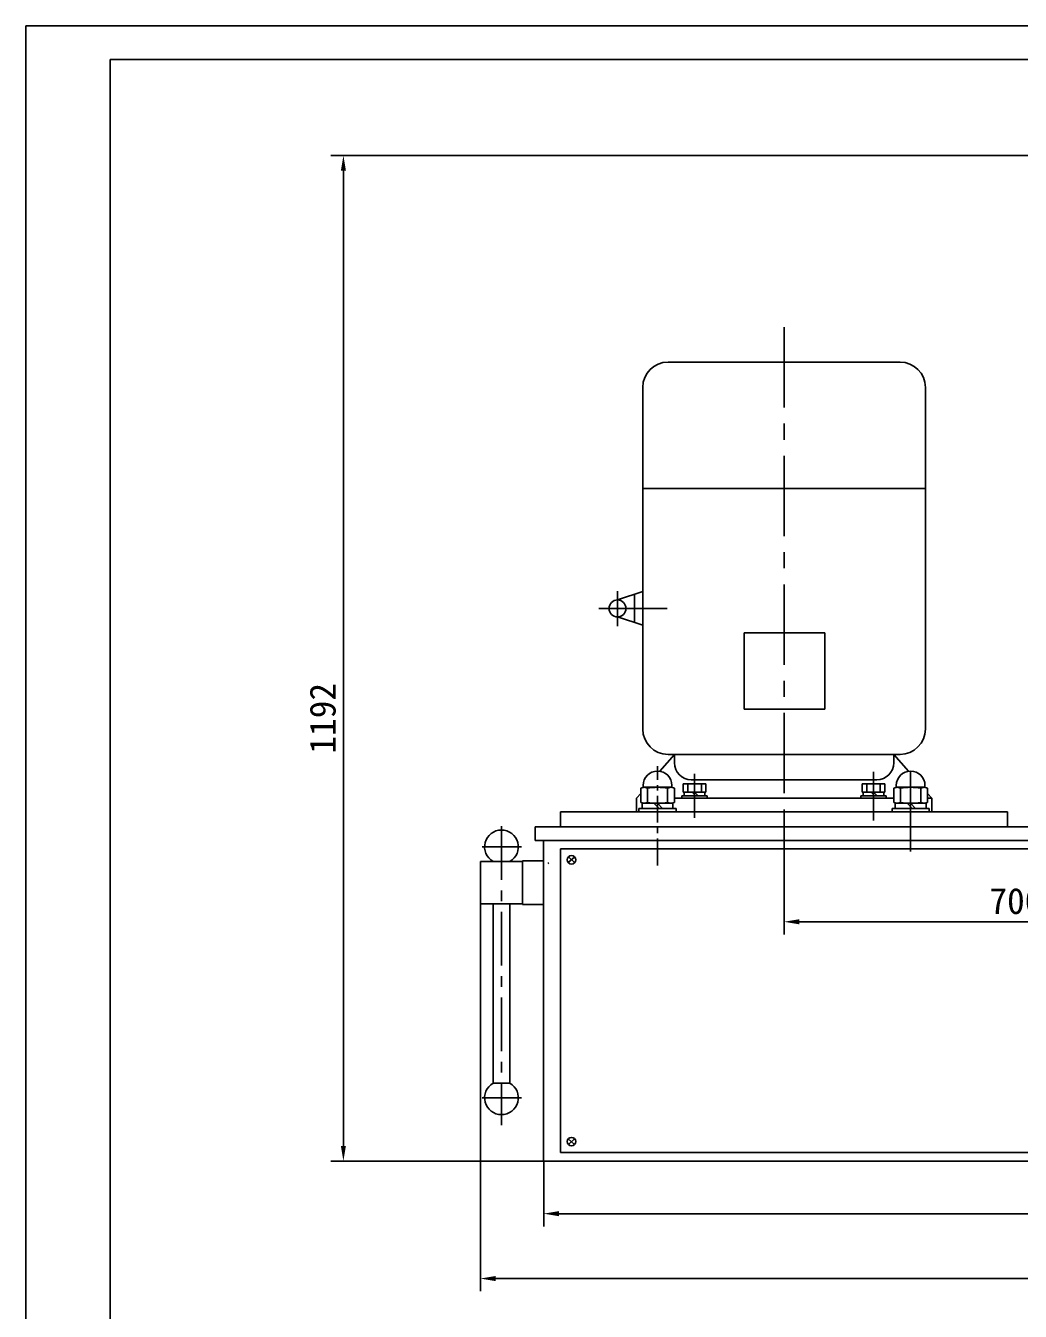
# Model space of a CAD drawing. Extents: x -2754 to 610, y -1664 to 712.
# Drawn here: x -2754 to -1576, y -812 to 712 of the extents above; entities that cross this region are included whole.
import ezdxf

# ---------------------------------------------------------------- set-up
doc = ezdxf.new("R2010")
doc.units = 0
doc.linetypes.add('CENTER', pattern=[50.8, 31.75, -6.35, 6.35, -6.35])
doc.layers.get('0').update_dxf_attribs({"linetype": 'CONTINUOUS'})
doc.layers.get('DEFPOINTS').update_dxf_attribs({"linetype": 'CONTINUOUS'})
doc.layers.add('PART', color=3, linetype='CONTINUOUS')
doc.layers.add('SMPEN_THICK', color=7, linetype='CONTINUOUS')
doc.styles.get("Standard").update_dxf_attribs({"font": '', "height": 30.8})
doc.styles.get('Standard').set_extended_font_data('SimSun')
doc.dimstyles.get("Standard").update_dxf_attribs({"dimscale": 5, "dimtxt": 4.5, "dimasz": 5.5, "dimexe": 4.25, "dimexo": 0.625, "dimgap": 2.2, "dimtad": 1, "dimdec": 4, "dimlfac": -1, "dimdsep": 46, "dimlunit": 6, "dimtxsty": 'Standard', "dimcen": 2.5, "dimclrd": 2, "dimclre": 2, "dimclrt": 2, "dimadec": 0, "dimazin": 0, "dimtfac": 1, "dimtdec": 4, "dimtmove": 0, "dimatfit": 3, "dimfxl": 1, "dimtolj": 1, "dimtzin": 0, "dimarcsym": 0})

# ---------------------------------------------------------------- blocks, each defined once
blk = doc.blocks.new('*D3')
at = {"color": 2, "lineweight": -2, "transparency": 16777216}
for p, q in [((-2140.5, -633.9), (-2140.5, -711.3)), ((-960.5, -633.9), (-960.5, -711.3)), ((-2122.5, -696.3), (-978.5, -696.3))]:
    blk.add_line(p, q, dxfattribs=at)
at = {"color": 2, "transparency": 16777216}
for points in [[(-2122.5, -693.3), (-2122.5, -699.3), (-2140.5, -696.3)], [(-978.5, -693.3), (-978.5, -699.3), (-960.5, -696.3)]]:
    blk.add_solid(points, dxfattribs=at)
at = {"layer": 'DEFPOINTS', "color": 0, "transparency": 16777216}
for p in [(-2140.5, -633.9), (-960.5, -633.9), (-960.5, -696.3)]:
    blk.add_point(p, dxfattribs=at)
at = {"color": 2, "transparency": 16777216, "insert": (-1382.5, -671.9), "char_height": 30.8, "attachment_point": 5}
blk.add_mtext('\\A1;1180', dxfattribs=at)
blk = doc.blocks.new('*D4')
at = {"color": 2, "linetype": 'ByBlock', "transparency": 16777216}
for p, q in [((-1855.5, -219.9), (-1855.5, -365.3)), ((-1155.5, -253.9), (-1155.5, -365.3)), ((-1173.5, -350.3), (-1837.5, -350.3))]:
    blk.add_line(p, q, dxfattribs=at)
for points in [[(-1837.5, -347.3), (-1837.5, -353.3), (-1855.5, -350.3)], [(-1173.5, -347.3), (-1173.5, -353.3), (-1155.5, -350.3)]]:
    blk.add_solid(points, dxfattribs=at)
at = {"layer": 'DEFPOINTS', "color": 0, "linetype": 'ByBlock', "transparency": 16777216}
for p in [(-1855.5, -219.9), (-1155.5, -253.9), (-1855.5, -350.3)]:
    blk.add_point(p, dxfattribs=at)
at = {"color": 2, "linetype": 'ByBlock', "transparency": 16777216, "insert": (-1580.7, -325.9), "char_height": 30.8, "attachment_point": 5}
blk.add_mtext('\\A1;700', dxfattribs=at)
blk = doc.blocks.new('*D5')
at = {"color": 2, "lineweight": -2, "transparency": 16777216}
for p, q in [((-989.2, 558), (-2392.9, 558)), ((-2377.9, 540), (-2377.9, -615.9)), ((-2140.5, -633.9), (-2392.9, -633.9))]:
    blk.add_line(p, q, dxfattribs=at)
at = {"color": 2, "transparency": 16777216}
for points in [[(-2380.9, 540), (-2374.9, 540), (-2377.9, 558)], [(-2380.9, -615.9), (-2374.9, -615.9), (-2377.9, -633.9)]]:
    blk.add_solid(points, dxfattribs=at)
at = {"layer": 'DEFPOINTS', "color": 0, "transparency": 16777216}
for p in [(-989.2, 558), (-2377.9, -633.9), (-2140.5, -633.9)]:
    blk.add_point(p, dxfattribs=at)
at = {"color": 2, "transparency": 16777216, "insert": (-2402.3, -109.1), "char_height": 30.8, "attachment_point": 5, "rotation": 90}
blk.add_mtext('\\A1;1192', dxfattribs=at)
blk = doc.blocks.new('*D8')
at = {"color": 2, "lineweight": -2, "transparency": 16777216}
for p, q in [((-171.4, 39.1), (-171.4, -788.2)), ((-2215.5, -328.9), (-2215.5, -788.2)), ((-189.4, -773.2), (-2197.5, -773.2))]:
    blk.add_line(p, q, dxfattribs=at)
at = {"color": 2, "transparency": 16777216}
for points in [[(-2197.5, -770.2), (-2197.5, -776.2), (-2215.5, -773.2)], [(-189.4, -770.2), (-189.4, -776.2), (-171.4, -773.2)]]:
    blk.add_solid(points, dxfattribs=at)
at = {"layer": 'DEFPOINTS', "color": 0, "transparency": 16777216}
for p in [(-171.4, 39.1), (-2215.5, -328.9), (-2215.5, -773.2)]:
    blk.add_point(p, dxfattribs=at)
at = {"color": 2, "transparency": 16777216, "insert": (-1217.5, -748.8), "char_height": 30.8, "attachment_point": 5}
blk.add_mtext('\\A1;2044', dxfattribs=at)

msp = doc.modelspace()

# ---------------------------------------------------------------- linework, layer by layer
at = {"color": 6}
for q in [(609.50936, 711.83857), (-2754.49064, -1664.16143)]:
    msp.add_line((-2754.49064, 711.83857), q, dxfattribs=at)
at = {"color": 4}
for p, q in [((-2654.49064, 671.83857), (-2654.49064, -1624.16143)), ((-2654.49064, 671.83857), (569.50936, 671.83857)), ((-1900.51477, -253.87997), (-2150.51477, -253.87997)), ((-2140.51477, -253.87997), (-2140.51477, -633.87997)), ((-1354.51477, -253.87997), (-1756.51477, -253.87997)), ((-2120.51477, -263.87997), (-2120.51477, -593.87997)), ((-1425.51477, -263.87997), (-2120.51477, -263.87997)), ((-2103.78643, -273.57518), (-2111.36626, -280.0684)), ((-2111.18154, -273.34777), (-2103.79316, -280.21907)), ((-2215.51477, -278.87997), (-2215.51477, -328.87997)), ((-2165.51477, -278.87997), (-2215.51477, -278.87997)), ((-2140.51477, -277.87997), (-2165.51477, -277.87997)), ((-2165.51477, -277.87997), (-2165.51477, -329.87997)), ((-2165.51477, -328.87997), (-2215.51477, -328.87997)), ((-2200.51477, -328.87997), (-2200.51477, -541.55946)), ((-2180.51477, -328.87997), (-2180.51477, -541.55946)), ((-2140.51477, -329.87997), (-2165.51477, -329.87997)), ((-2200.51477, -541.55946), (-2180.51477, -541.55946)), ((-2120.51477, -593.87997), (-2120.51477, -623.87997)), ((-2103.78643, -614.18476), (-2111.36626, -607.69154)), ((-2111.18154, -614.41217), (-2103.79316, -607.54087)), ((-1425.51477, -623.87997), (-2120.51477, -623.87997)), ((-960.51477, -633.87997), (-2140.51477, -633.87997))]:
    msp.add_line(p, q, dxfattribs=at)
at = {"color": 7, "linetype": 'CENTER', "ltscale": 3}
msp.add_line((-1855.51477, 354.45965), (-1855.51477, -231.16972), dxfattribs=at)
for p, q in [((-1961.58079, -227.00288), (-1961.58079, -174.74956)), ((-1749.44876, -230.29199), (-1749.44876, -172.47119)), ((-2166.91308, -261.55946), (-2213.49556, -261.55946)), ((-2166.91308, -558.87997), (-2213.49556, -558.87997))]:
    msp.add_line(p, q)
at = {"color": 7, "linetype": 'CENTER', "ltscale": 2}
msp.add_line((-2190.51477, -236.88477), (-2190.51477, -591.21535), dxfattribs=at)
at = {"color": 4}
for centre in [(-2107.51477, -276.87997), (-2107.51477, -610.87997)]:
    msp.add_circle(centre, 5, dxfattribs=at)
for centre, start, end in [((-2190.51477, -261.55946), 300, 240), ((-2190.51477, -558.87997), 120, 60)]:
    msp.add_arc(centre, 20, start, end, dxfattribs=at)
at = {"layer": 'PART', "color": 5, "linetype": 'Continuous'}
msp.add_line((-2135.51477, -281.37997), (-2134.51477, -280.37997), dxfattribs=at)
at = {"layer": 'SMPEN_THICK', "color": 4}
for p, q in [((-1718.01477, 313.12003), (-1993.01477, 313.12003)), ((-2023.01477, -121.87997), (-2023.01477, 283.12003)), ((-1688.01477, -121.87997), (-1688.01477, 283.12003)), ((-1688.01477, 163.12003), (-2023.01477, 163.12003)), ((-2053.01477, 31.12003), (-2023.01477, 41.12003)), ((-2033.01477, 4.45336), (-2033.01477, 37.78669)), ((-2053.01477, 11.12003), (-2023.01477, 1.12003)), ((-1985.51477, -151.87997), (-2002.81663, -171.87323)), ((-1993.01477, -151.87997), (-1718.01477, -151.87997)), ((-1985.51477, -161.87997), (-1985.51477, -151.87997)), ((-1725.51477, -161.87997), (-1725.51477, -151.87997)), ((-1725.51477, -151.87997), (-1708.21291, -171.87323)), ((-1965.51477, -181.87997), (-1745.51477, -181.87997)), ((-2021.51477, -190.87997), (-2025.51477, -191.95177)), ((-2025.51477, -208.80818), (-2025.51477, -191.95177)), ((-2022.51477, -188.65775), (-2022.51477, -191.14792)), ((-2022.51477, -190.87997), (-1988.51477, -190.87997)), ((-2021.51477, -190.87997), (-2017.51477, -191.95177)), ((-2017.51477, -208.80818), (-2017.51477, -191.95177)), ((-1989.51477, -190.87997), (-1993.51477, -191.95177)), ((-1993.51477, -208.80818), (-1993.51477, -191.95177)), ((-1989.51477, -190.87997), (-1985.51477, -191.95177)), ((-1988.51477, -188.65775), (-1988.51477, -191.14792)), ((-1985.51477, -208.80818), (-1985.51477, -191.95177)), ((-1975.08079, -186.77997), (-1948.08079, -186.77997)), ((-1975.08079, -196.77997), (-1975.08079, -186.77997)), ((-1975.08079, -196.77997), (-1948.08079, -196.77997)), ((-1973.78079, -200.87997), (-1973.78079, -196.77997)), ((-1969.58079, -196.77997), (-1969.58079, -186.77997)), ((-1964.3959, -196.77997), (-1960.33461, -200.87997)), ((-1961.58079, -196.77997), (-1957.5195, -200.87997)), ((-1953.58079, -196.77997), (-1953.58079, -186.77997)), ((-1949.38079, -200.87997), (-1949.38079, -196.77997)), ((-1948.08079, -196.77997), (-1948.08079, -186.77997)), ((-1762.94876, -196.77997), (-1762.94876, -186.77997)), ((-1762.94876, -186.77997), (-1735.94876, -186.77997)), ((-1762.94876, -196.77997), (-1735.94876, -196.77997)), ((-1761.64876, -200.87997), (-1761.64876, -196.77997)), ((-1757.44876, -196.77997), (-1757.44876, -186.77997)), ((-1752.27708, -196.77997), (-1748.17738, -200.87997)), ((-1749.44876, -196.77997), (-1745.34906, -200.87997)), ((-1741.44876, -196.77997), (-1741.44876, -186.77997)), ((-1737.24876, -200.87997), (-1737.24876, -196.77997)), ((-1735.94876, -196.77997), (-1735.94876, -186.77997)), ((-1721.51477, -190.87997), (-1725.51477, -191.95177)), ((-1725.51477, -208.80818), (-1725.51477, -191.95177)), ((-1722.51477, -188.65775), (-1722.51477, -191.14792)), ((-1688.51477, -190.87997), (-1722.51477, -190.87997)), ((-1721.51477, -190.87997), (-1717.51477, -191.95177)), ((-1717.51477, -208.80818), (-1717.51477, -191.95177)), ((-1689.51477, -190.87997), (-1693.51477, -191.95177)), ((-1693.51477, -208.80818), (-1693.51477, -191.95177)), ((-1689.51477, -190.87997), (-1685.51477, -191.95177)), ((-1688.51477, -188.65775), (-1688.51477, -191.14792)), ((-1685.51477, -208.80818), (-1685.51477, -191.95177)), ((-2025.51477, -198.10219), (-2030.51477, -203.87997)), ((-2030.51477, -219.87997), (-2030.51477, -203.87997)), ((-2021.51477, -209.87997), (-2025.51477, -208.80818)), ((-2023.76477, -215.87997), (-2023.76477, -209.87997)), ((-2023.76477, -209.87997), (-1987.26477, -209.87997)), ((-2021.51477, -209.87997), (-2017.51477, -208.80818)), ((-2003.78323, -215.90212), (-2009.73146, -209.87997)), ((-1999.56654, -215.90212), (-2005.51477, -209.87997)), ((-1989.51477, -209.87997), (-1993.51477, -208.80818)), ((-1989.51477, -209.87997), (-1985.51477, -208.80818)), ((-1987.26477, -215.87997), (-1987.26477, -209.87997)), ((-1985.51477, -203.87997), (-1725.51477, -203.87997)), ((-1976.58079, -200.87997), (-1946.58079, -200.87997)), ((-1976.58079, -203.87997), (-1976.58079, -200.87997)), ((-1946.58079, -203.87997), (-1946.58079, -200.87997)), ((-1764.44876, -200.87997), (-1734.44876, -200.87997)), ((-1764.44876, -203.87997), (-1764.44876, -200.87997)), ((-1734.44876, -203.87997), (-1734.44876, -200.87997)), ((-1721.51477, -209.87997), (-1725.51477, -208.80818)), ((-1687.26477, -209.87997), (-1723.76477, -209.87997)), ((-1723.76477, -215.87997), (-1723.76477, -209.87997)), ((-1721.51477, -209.87997), (-1717.51477, -208.80818)), ((-1709.72891, -209.87997), (-1703.8098, -215.87997)), ((-1705.51477, -209.87997), (-1699.59566, -215.87997)), ((-1689.51477, -209.87997), (-1693.51477, -208.80818)), ((-1689.51477, -209.87997), (-1685.51477, -208.80818)), ((-1687.26477, -215.87997), (-1687.26477, -209.87997)), ((-1685.51477, -198.10219), (-1680.51477, -203.87997)), ((-1685.51477, -203.87997), (-1680.51477, -203.87997)), ((-1680.51477, -219.87997), (-1680.51477, -203.87997)), ((-2120.51477, -219.87997), (-1590.51477, -219.87997)), ((-2120.51477, -237.87997), (-2120.51477, -219.87997)), ((-2027.51477, -215.87997), (-1983.51477, -215.87997)), ((-2027.51477, -219.87997), (-2027.51477, -215.87997)), ((-1983.51477, -219.87997), (-1983.51477, -215.87997)), ((-1812.51477, -219.87997), (-1876.51477, -219.87997)), ((-1727.51477, -219.87997), (-1727.51477, -215.87997)), ((-1683.51477, -215.87997), (-1727.51477, -215.87997)), ((-1683.51477, -219.87997), (-1683.51477, -215.87997)), ((-1590.51477, -237.87997), (-1590.51477, -219.87997)), ((-2150.51477, -253.87997), (-2150.51477, -237.87997)), ((-2005.51477, -237.87997), (-2150.51477, -237.87997)), ((-2101.51477, -237.87997), (-2018.51477, -237.87997)), ((-2005.51477, -237.87997), (-1855.51477, -237.87997)), ((-1963.51477, -237.87997), (-1992.51477, -237.87997)), ((-1345.51477, -237.87997), (-1855.51477, -237.87997)), ((-1756.51477, -237.87997), (-1451.51477, -237.87997)), ((-1855.51477, -253.87997), (-2150.51477, -253.87997)), ((-1345.51477, -253.87997), (-1855.51477, -253.87997))]:
    msp.add_line(p, q, dxfattribs=at)
at = {"layer": 'SMPEN_THICK', "linetype": 'CENTER', "ltscale": 3}
for p, q in [((-2053.01477, 0.07916), (-2053.01477, 41.47014)), ((-2074.92622, 21.12003), (-1994.21147, 21.12003)), ((-1705.51477, -267.138), (-1705.51477, -165.73486)), ((-1705.51477, -267.138), (-1705.51477, -165.73486))]:
    msp.add_line(p, q, dxfattribs=at)
at = {"layer": 'SMPEN_THICK', "linetype": 'CENTER'}
msp.add_line((-2005.51477, -283.46549), (-2005.51477, -165.83955), dxfattribs=at)
at = {"layer": 'SMPEN_THICK', "color": 4}
msp.add_lwpolyline([(-1902.76642, -98.2592), (-1807.2909, -98.2592), (-1807.2909, -7.9673), (-1902.76642, -7.9673)], close=True, dxfattribs=at)
msp.add_circle((-2053.01477, 21.12003), 10, dxfattribs=at)
for centre, radius, start, end in [((-1993.01477, 283.12003), 30, 90, 180), ((-1718.01477, 283.12003), 30, 0, 90), ((-1993.01477, -121.87997), 30, 180, 270), ((-1718.01477, -121.87997), 30, 270, 0), ((-1965.51477, -161.87997), 20, 180, 270), ((-1745.51477, -161.87997), 20, 270, 0), ((-2005.51477, -188.65775), 17, 360, 180), ((-1705.51477, -188.65775), 17, 360, 180), ((-2005.51477, -258.59279), 67.71281, 79.79218128, 100.20781872), ((-1705.51477, -258.59279), 67.71281, 79.79218128, 100.20781872), ((-2005.51477, -142.16716), 67.71281, 259.79218128, 280.20781872), ((-1705.51477, -142.16716), 67.71281, 259.79218128, 280.20781872)]:
    msp.add_arc(centre, radius, start, end, dxfattribs=at)

# ---------------------------------------------------------------- dimensions: what is measured, and where the dimension line sits
dim = msp.add_linear_dim(base=(-2377.93809, -633.87997), p1=(-989.21646, 557.9806), p2=(-2140.51477, -633.87997), angle=90, text='1192', dimstyle='Standard', override={"dimscale": 6, "dimtxt": 3, "dimasz": 3, "dimexe": 2.5, "dimexo": 0, "dimgap": 1.5, "dimlfac": 1, "dimlunit": 2, "dimcen": 0.09, "dimtp": 0.2, "dimtfac": 0.66667, "dimatfit": 2, "dimtvp": 5, "dimtzin": 8})
dim.commit()
dim.dimension.update_dxf_attribs({"geometry": '*D5', "text_midpoint": (-2377.93809, -109.08546), "dimtype": 160})
dim = msp.add_linear_dim(base=(-2215.51477, -773.22857), p1=(-171.40399, 39.12003), p2=(-2215.51477, -328.87997), text='2044', dimstyle='Standard', override={"dimscale": 6, "dimtxt": 3, "dimasz": 3, "dimexe": 2.5, "dimexo": 0, "dimgap": 1.5, "dimlfac": 1, "dimlunit": 2, "dimcen": 0.09, "dimtp": 0.2, "dimtfac": 0.66667, "dimatfit": 2, "dimtvp": 5, "dimtzin": 8})
dim.commit()
dim.dimension.update_dxf_attribs({"geometry": '*D8', "text_midpoint": (-1217.4793, -773.22857), "dimtype": 160})
for base, p1, p2, picture, middle in [((-1855.51477, -350.34252), (-1155.51477, -253.87997), (-1855.51477, -219.87997), '*D4', (-1580.74608, -350.34252)), ((-960.51477, -696.29717), (-2140.51477, -633.87997), (-960.51477, -633.87997), '*D3', (-1382.49498, -696.29717))]:
    dim = msp.add_linear_dim(base=base, p1=p1, p2=p2, dimstyle='Standard', override={"dimscale": 6, "dimtxt": 3, "dimasz": 3, "dimexe": 2.5, "dimexo": 0, "dimgap": 1.5, "dimlfac": 1, "dimlunit": 2, "dimcen": 0.09, "dimtp": 0.2, "dimtfac": 0.66667, "dimatfit": 2, "dimtvp": 5, "dimtzin": 8})
    dim.commit()
    dim.dimension.update_dxf_attribs({"geometry": picture, "text_midpoint": middle, "dimtype": 160})

doc.saveas('drawing.dxf')
